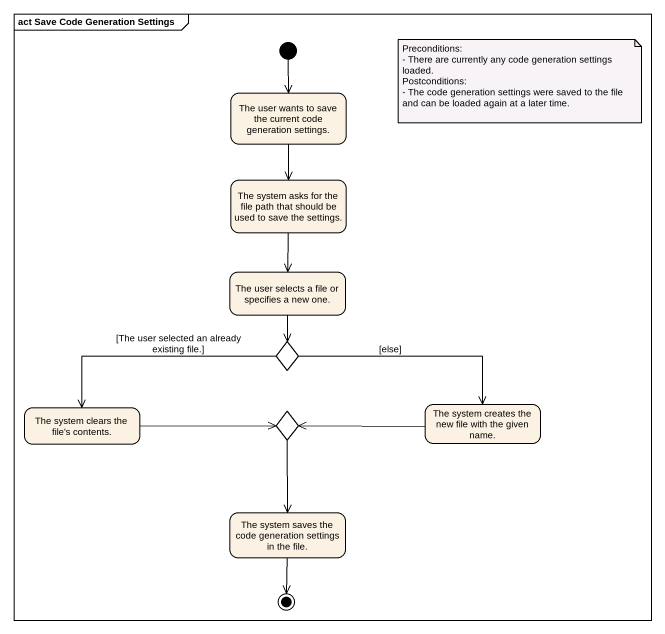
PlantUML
@startuml
mainframe act Save Code Generation Settings
hide empty description
state "The user wants to save the current code generation settings." as The_user_wants_to_save_the
state "The system asks for the file path that should be used to save the settings." as The_system_asks_for_the
state "The user selects a file or specifies a new one." as The_user_selects_a_file_or
state choice1 <<choice>>
state "The system clears the file's contents." as The_system_clears_the_file
state choice2 <<choice>>
state "The system creates the new file with the given name." as The_system_creates_the_new
state "The system saves the code generation settings in the file." as The_system_saves_the_code
[*] --> The_user_wants_to_save_the
The_user_wants_to_save_the --> The_system_asks_for_the
The_system_asks_for_the --> The_user_selects_a_file_or
The_user_selects_a_file_or --> choice1
choice1 -left-> The_system_clears_the_file : [The user selected an already existing file.]
choice1 -right-> The_system_creates_the_new : [else]
The_system_clears_the_file -right-> choice2
choice2 --> The_system_saves_the_code
The_system_creates_the_new -left-> choice2
The_system_saves_the_code --> [*]
note as N1
  Preconditions:
  - There are currently any code generation settings loaded.
  Postconditions:
  - The code generation settings were saved to the file and can be loaded again at a later time.
end note
@enduml
